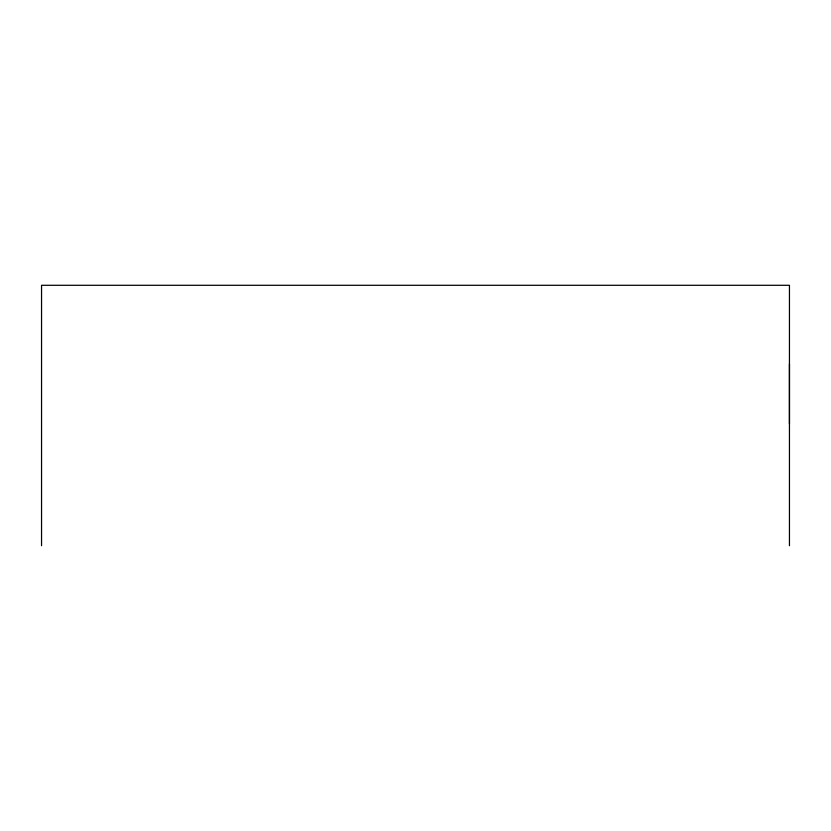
<?xml version="1.0" encoding="UTF-8"?>
<svg xmlns="http://www.w3.org/2000/svg" width="831" height="831" viewBox="0 0 831 831"><rect width="100%" height="100%" fill="white"/><g stroke="black" fill="none" stroke-linecap="round" stroke-linejoin="round"><path stroke-width="1.25" d="M789.45 423.914L789.45 363.916M789.45 545.707L789.45 285.293L41.55 285.293L41.55 545.707"/></g></svg>
